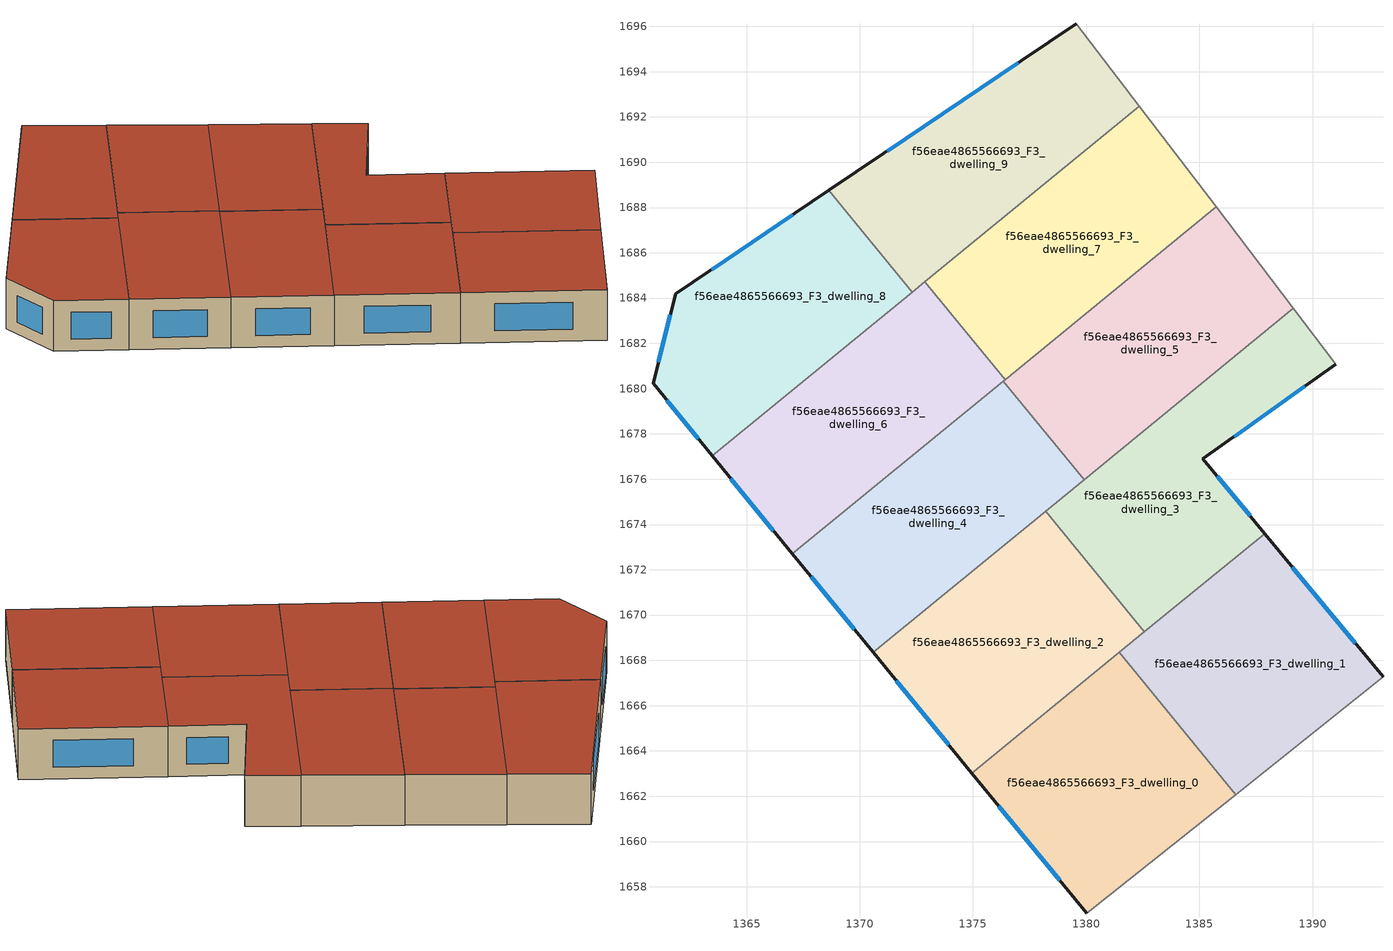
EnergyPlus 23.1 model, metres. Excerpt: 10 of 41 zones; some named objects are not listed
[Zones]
f56eae4865566693_F3_dwelling_0
 floor to f56eae4865566693_F2_dwelling_0 (EU_floor_Construction): 1381.46,1668.35 1386.59,1662.08 1380.01,1656.83 1374.95,1663.02 z9
 wall outside (EU_wall_Construction): 1374.95,1663.02 1380.01,1656.83 z9:12
 wall to f56eae4865566693_F3_dwelling_1 (EU_wall_Construction): 1386.59,1662.08 1381.46,1668.35 z9:12
 wall adiabatic (EU_wall_Construction): 1380.01,1656.83 1386.59,1662.08 z9:12
 wall to f56eae4865566693_F3_dwelling_2 (EU_wall_Construction): 1381.46,1668.35 1374.95,1663.02 z9:12
 window (EU_Window_Construction): 1376.14,1661.57 1378.82,1658.28 z9.7:11.3
 roof outside (EU_roof_Construction): 1386.59,1662.08 1381.46,1668.35 1374.95,1663.02 1380.01,1656.83 z12
f56eae4865566693_F3_dwelling_1
 floor to f56eae4865566693_F2_dwelling_1 (EU_floor_Construction): 1387.88,1673.6 1393.11,1667.27 1386.59,1662.08 1381.46,1668.35 z9
 wall outside (EU_wall_Construction): 1393.11,1667.27 1387.88,1673.6 z9:12
 wall adiabatic (EU_wall_Construction): 1386.59,1662.08 1393.11,1667.27 z9:12
 wall to f56eae4865566693_F3_dwelling_3 (EU_wall_Construction): 1387.88,1673.6 1382.57,1669.26 z9:12
 wall to f56eae4865566693_F3_dwelling_2 (EU_wall_Construction): 1382.57,1669.26 1381.46,1668.35 z9:12
 window (EU_Window_Construction): 1391.88,1668.76 1389.1,1672.12 z9.7:11.3
 roof outside (EU_roof_Construction): 1393.11,1667.27 1387.88,1673.6 1381.46,1668.35 1386.59,1662.08 z12
f56eae4865566693_F3_dwelling_2
 floor to f56eae4865566693_F2_dwelling_2 (EU_floor_Construction): 1378.21,1674.59 1382.57,1669.26 1374.95,1663.02 1370.59,1668.35 z9
 wall outside (EU_wall_Construction): 1370.59,1668.35 1374.95,1663.02 z9:12
 wall to f56eae4865566693_F3_dwelling_3 (EU_wall_Construction): 1382.57,1669.26 1378.21,1674.59 z9:12
 wall to f56eae4865566693_F3_dwelling_4 (EU_wall_Construction): 1378.21,1674.59 1370.59,1668.35 z9:12
 window (EU_Window_Construction): 1371.61,1667.1 1373.92,1664.27 z9.7:11.3
 roof outside (EU_roof_Construction): 1382.57,1669.26 1378.21,1674.59 1370.59,1668.35 1374.95,1663.02 z12
f56eae4865566693_F3_dwelling_3
 floor to f56eae4865566693_F2_dwelling_3 (EU_floor_Construction): 1389.15,1683.54 1391.02,1681.08 1385.15,1676.9 1387.88,1673.6 1382.57,1669.26 1378.21,1674.59 z9
 wall outside (EU_wall_Construction): 1387.88,1673.6 1385.15,1676.9 1391.02,1681.08 z9:12
 wall adiabatic (EU_wall_Construction): 1391.02,1681.08 1389.15,1683.54 z9:12
 wall to f56eae4865566693_F3_dwelling_5 (EU_wall_Construction): 1389.15,1683.54 1379.91,1675.98 z9:12
 wall to f56eae4865566693_F3_dwelling_4 (EU_wall_Construction): 1379.91,1675.98 1378.2,1674.59 z9:12
 window (EU_Window_Construction): 1386.53,1677.88 1389.64,1680.1 / 1387.24,1674.38 1385.79,1676.13 z9.7:11.3
 roof outside (EU_roof_Construction): 1387.88,1673.6 1385.15,1676.9 1391.02,1681.08 1389.15,1683.54 1378.21,1674.59 1382.57,1669.26 z12
f56eae4865566693_F3_dwelling_4
 floor to f56eae4865566693_F2_dwelling_4 (EU_floor_Construction): 1376.34,1680.34 1379.91,1675.98 1370.59,1668.35 1367.02,1672.71 z9
 wall outside (EU_wall_Construction): 1367.02,1672.71 1370.59,1668.35 z9:12
 wall to f56eae4865566693_F3_dwelling_5 (EU_wall_Construction): 1379.91,1675.98 1376.34,1680.34 z9:12
 wall to f56eae4865566693_F3_dwelling_6 (EU_wall_Construction): 1376.34,1680.34 1367.02,1672.71 z9:12
 window (EU_Window_Construction): 1367.86,1671.69 1369.75,1669.38 z9.7:11.3
 roof outside (EU_roof_Construction): 1379.91,1675.98 1376.34,1680.34 1367.02,1672.71 1370.59,1668.35 z12
f56eae4865566693_F3_dwelling_5
 floor to f56eae4865566693_F2_dwelling_5 (EU_floor_Construction): 1385.73,1688.03 1389.15,1683.54 1379.91,1675.98 1376.34,1680.34 z9
 wall adiabatic (EU_wall_Construction): 1389.15,1683.54 1385.73,1688.03 z9:12
 wall to f56eae4865566693_F3_dwelling_7 (EU_wall_Construction): 1385.73,1688.03 1376.41,1680.4 z9:12
 wall to f56eae4865566693_F3_dwelling_6 (EU_wall_Construction): 1376.41,1680.4 1376.34,1680.34 z9:12
 roof outside (EU_roof_Construction): 1389.15,1683.54 1385.73,1688.03 1376.34,1680.34 1379.91,1675.98 z12
f56eae4865566693_F3_dwelling_6
 floor to f56eae4865566693_F2_dwelling_6 (EU_floor_Construction): 1372.88,1684.72 1376.41,1680.4 1367.02,1672.71 1363.48,1677.04 z9
 wall outside (EU_wall_Construction): 1363.48,1677.04 1367.02,1672.71 z9:12
 wall to f56eae4865566693_F3_dwelling_7 (EU_wall_Construction): 1376.41,1680.4 1372.88,1684.72 z9:12
 wall to f56eae4865566693_F3_dwelling_8 (EU_wall_Construction): 1372.32,1684.26 1363.48,1677.04 z9:12
 wall to f56eae4865566693_F3_dwelling_9 (EU_wall_Construction): 1372.88,1684.72 1372.32,1684.26 z9:12
 window (EU_Window_Construction): 1364.31,1676.02 1366.19,1673.73 z9.7:11.3
 roof outside (EU_roof_Construction): 1376.41,1680.4 1372.88,1684.72 1363.48,1677.04 1367.02,1672.71 z12
f56eae4865566693_F3_dwelling_7
 floor to f56eae4865566693_F2_dwelling_7 (EU_floor_Construction): 1382.35,1692.47 1385.73,1688.03 1376.41,1680.4 1372.88,1684.72 z9
 wall adiabatic (EU_wall_Construction): 1385.73,1688.03 1382.35,1692.47 z9:12
 wall to f56eae4865566693_F3_dwelling_9 (EU_wall_Construction): 1382.35,1692.47 1372.88,1684.72 z9:12
 roof outside (EU_roof_Construction): 1385.73,1688.03 1382.35,1692.47 1372.88,1684.72 1376.41,1680.4 z12
f56eae4865566693_F3_dwelling_8
 floor to f56eae4865566693_F2_dwelling_8 (EU_floor_Construction): 1368.64,1688.76 1372.32,1684.26 1363.48,1677.04 1360.87,1680.23 1361.86,1684.19 z9
 wall outside (EU_wall_Construction): 1368.64,1688.76 1361.86,1684.19 1360.87,1680.23 1363.48,1677.04 z9:12
 wall to f56eae4865566693_F3_dwelling_9 (EU_wall_Construction): 1372.32,1684.26 1368.64,1688.76 z9:12
 window (EU_Window_Construction): 1361.48,1679.48 1362.87,1677.79 / 1361.63,1683.26 1361.1,1681.16 / 1367.05,1687.68 1363.46,1685.26 z9.7:11.3
 roof outside (EU_roof_Construction): 1372.32,1684.26 1368.64,1688.76 1361.86,1684.19 1360.87,1680.23 1363.48,1677.04 z12
f56eae4865566693_F3_dwelling_9
 floor to f56eae4865566693_F2_dwelling_9 (EU_floor_Construction): 1379.57,1696.12 1382.35,1692.47 1372.32,1684.26 1368.64,1688.76 z9
 wall outside (EU_wall_Construction): 1379.57,1696.12 1368.64,1688.76 z9:12
 wall adiabatic (EU_wall_Construction): 1382.35,1692.47 1379.57,1696.12 z9:12
 window (EU_Window_Construction): 1377,1694.39 1371.21,1690.49 z9.7:11.3
 roof outside (EU_roof_Construction): 1382.35,1692.47 1379.57,1696.12 1368.64,1688.76 1372.32,1684.26 z12
[Building]
EU S2 Campaign: North Axis=0; Terrain=City; Solar Distribution=FullExterior
[Site:Location]
Budapest.Ferenc.Liszt.Intl.AP: Latitude=47.437; Longitude=19.256; Time Zone=1; Elevation=185
[SizingPeriod:WeatherFileDays]
AnnualSizingPeriod: Begin Month=1; Begin Day of Month=1; End Month=12; End Day of Month=31; Day of Week for Start Day=Monday; Use Weather File Daylight Saving Period=No; Use Weather File Rain and Snow Indicators=No
[MATERIAL]
EU_InternalMass_Material: Roughness=MediumRough; Thickness=0.1; Conductivity=1; Density=1800; Specific Heat=900; Thermal Absorptance=0.9; Solar Absorptance=0.7; Visible Absorptance=0.7
[MATERIAL:NOMASS] Roughness=MediumRough; Thermal Absorptance=0.9; Solar Absorptance=0.7; Visible Absorptance=0.7
Name | Thermal Resistance
EU_wall_NoMass | 0.832559
EU_roof_NoMass | 1.39638
EU_floor_NoMass | 0.872794
[WINDOWMATERIAL:SIMPLEGLAZINGSYSTEM]
EU_Window_SimpleGlazing: UFactor=2.79869; Solar Heat Gain Coefficient=0.75; Visible Transmittance=0.75
[CONSTRUCTION]
EU_wall_Construction: EU_wall_NoMass
EU_roof_Construction: EU_roof_NoMass
EU_floor_Construction: EU_floor_NoMass
EU_Window_Construction: EU_Window_SimpleGlazing
EU_InternalMass_Construction: EU_InternalMass_Material
[ZONE] Type=1; Multiplier=1; Ceiling Height=autocalculate; Floor Area=autocalculate; Part of Total Floor Area=Yes
Name | Volume
f56eae4865566693_F3_dwelling_0 | 203.431
f56eae4865566693_F3_dwelling_1 | 203.453
f56eae4865566693_F3_dwelling_2 | 203.439
f56eae4865566693_F3_dwelling_3 | 203.44
f56eae4865566693_F3_dwelling_4 | 203.414
f56eae4865566693_F3_dwelling_5 | 203.428
f56eae4865566693_F3_dwelling_6 | 203.45
f56eae4865566693_F3_dwelling_7 | 203.448
f56eae4865566693_F3_dwelling_8 | 203.456
f56eae4865566693_F3_dwelling_9 | 203.442
[INTERNALMASS] Construction=EU_InternalMass_Construction
Name | Zone or ZoneList | Surface Area
f56eae4865566693_F3_dwelling_0_EU_InternalMass | f56eae4865566693_F3_dwelling_0 | 67.8087
f56eae4865566693_F3_dwelling_1_EU_InternalMass | f56eae4865566693_F3_dwelling_1 | 67.8175
f56eae4865566693_F3_dwelling_2_EU_InternalMass | f56eae4865566693_F3_dwelling_2 | 67.8128
f56eae4865566693_F3_dwelling_3_EU_InternalMass | f56eae4865566693_F3_dwelling_3 | 67.8138
f56eae4865566693_F3_dwelling_4_EU_InternalMass | f56eae4865566693_F3_dwelling_4 | 67.81
f56eae4865566693_F3_dwelling_5_EU_InternalMass | f56eae4865566693_F3_dwelling_5 | 67.811
f56eae4865566693_F3_dwelling_6_EU_InternalMass | f56eae4865566693_F3_dwelling_6 | 67.8152
f56eae4865566693_F3_dwelling_7_EU_InternalMass | f56eae4865566693_F3_dwelling_7 | 67.8157
f56eae4865566693_F3_dwelling_8_EU_InternalMass | f56eae4865566693_F3_dwelling_8 | 67.8177
f56eae4865566693_F3_dwelling_9_EU_InternalMass | f56eae4865566693_F3_dwelling_9 | 67.8138
[OTHEREQUIPMENT] Fuel Type=Electricity; Design Level Calculation Method=Watts/Area; Power per Zone Floor Area=1; Fraction Latent=0; Fraction Radiant=0; Fraction Lost=0; Carbon Dioxide Generation Rate=0; EndUse Subcategory=EU_Step8_InternalGains
Name | Zone or ZoneList or Space or SpaceList | Schedule
EU_Step8_InternalGain_f56eae4865566693_F3_dwelling_0_f000 | f56eae4865566693_F3_dwelling_0 | EU_Step8_GainSchedule_f56eae4865566693_F3_dwelling_0_f000
EU_Step8_InternalGain_f56eae4865566693_F3_dwelling_1_f000 | f56eae4865566693_F3_dwelling_1 | EU_Step8_GainSchedule_f56eae4865566693_F3_dwelling_1_f000
EU_Step8_InternalGain_f56eae4865566693_F3_dwelling_2_f000 | f56eae4865566693_F3_dwelling_2 | EU_Step8_GainSchedule_f56eae4865566693_F3_dwelling_2_f000
EU_Step8_InternalGain_f56eae4865566693_F3_dwelling_3_f000 | f56eae4865566693_F3_dwelling_3 | EU_Step8_GainSchedule_f56eae4865566693_F3_dwelling_3_f000
EU_Step8_InternalGain_f56eae4865566693_F3_dwelling_4_f000 | f56eae4865566693_F3_dwelling_4 | EU_Step8_GainSchedule_f56eae4865566693_F3_dwelling_4_f000
EU_Step8_InternalGain_f56eae4865566693_F3_dwelling_5_f000 | f56eae4865566693_F3_dwelling_5 | EU_Step8_GainSchedule_f56eae4865566693_F3_dwelling_5_f000
EU_Step8_InternalGain_f56eae4865566693_F3_dwelling_6_f000 | f56eae4865566693_F3_dwelling_6 | EU_Step8_GainSchedule_f56eae4865566693_F3_dwelling_6_f000
EU_Step8_InternalGain_f56eae4865566693_F3_dwelling_7_f000 | f56eae4865566693_F3_dwelling_7 | EU_Step8_GainSchedule_f56eae4865566693_F3_dwelling_7_f000
EU_Step8_InternalGain_f56eae4865566693_F3_dwelling_8_f000 | f56eae4865566693_F3_dwelling_8 | EU_Step8_GainSchedule_f56eae4865566693_F3_dwelling_8_f000
EU_Step8_InternalGain_f56eae4865566693_F3_dwelling_9_f000 | f56eae4865566693_F3_dwelling_9 | EU_Step8_GainSchedule_f56eae4865566693_F3_dwelling_9_f000
[ZONEVENTILATION:DESIGNFLOWRATE] Schedule=EU_AlwaysOn; Design Flow Rate Calculation Method=AirChanges/Hour; Air Changes per Hour=0.475469; Ventilation Type=Natural; Fan Pressure Rise=0; Fan Total Efficiency=1; Constant Term Coefficient=1; Temperature Term Coefficient=0; Velocity Term Coefficient=0; Velocity Squared Term Coefficient=0; Minimum Indoor Temperature=-100; Maximum Indoor Temperature=100; Delta Temperature=-100; Minimum Outdoor Temperature=-100; Maximum Outdoor Temperature=100; Maximum Wind Speed=40
Name | Zone or ZoneList or Space or SpaceList
EU_ConstantAir_f56eae4865566693_F3_dwelling_0 | f56eae4865566693_F3_dwelling_0
EU_ConstantAir_f56eae4865566693_F3_dwelling_1 | f56eae4865566693_F3_dwelling_1
EU_ConstantAir_f56eae4865566693_F3_dwelling_2 | f56eae4865566693_F3_dwelling_2
EU_ConstantAir_f56eae4865566693_F3_dwelling_3 | f56eae4865566693_F3_dwelling_3
EU_ConstantAir_f56eae4865566693_F3_dwelling_4 | f56eae4865566693_F3_dwelling_4
EU_ConstantAir_f56eae4865566693_F3_dwelling_5 | f56eae4865566693_F3_dwelling_5
EU_ConstantAir_f56eae4865566693_F3_dwelling_6 | f56eae4865566693_F3_dwelling_6
EU_ConstantAir_f56eae4865566693_F3_dwelling_7 | f56eae4865566693_F3_dwelling_7
EU_ConstantAir_f56eae4865566693_F3_dwelling_8 | f56eae4865566693_F3_dwelling_8
EU_ConstantAir_f56eae4865566693_F3_dwelling_9 | f56eae4865566693_F3_dwelling_9
[HVACTEMPLATE:ZONE:IDEALLOADSAIRSYSTEM] System Availability Schedule=EU_AlwaysOn; Maximum Heating Supply Air Temperature=50; Minimum Cooling Supply Air Temperature=13; Maximum Heating Supply Air Humidity Ratio=0.0156; Minimum Cooling Supply Air Humidity Ratio=0.0077; Heating Limit=NoLimit; Cooling Limit=NoLimit; Heating Availability Schedule=EU_AlwaysOn; Cooling Availability Schedule=EU_CoolingOff; Dehumidification Control Type=ConstantSensibleHeatRatio; Cooling Sensible Heat Ratio=0.7; Dehumidification Setpoint=60; Humidification Control Type=None; Humidification Setpoint=30; Outdoor Air Method=None; Outdoor Air Flow Rate per Person=0.00944; Outdoor Air Flow Rate per Zone Floor Area=0; Outdoor Air Flow Rate per Zone=0; Demand Controlled Ventilation Type=None; Outdoor Air Economizer Type=NoEconomizer; Heat Recovery Type=None; Sensible Heat Recovery Effectiveness=0.7; Latent Heat Recovery Effectiveness=0.65
Name | Template Thermostat
f56eae4865566693_F3_dwelling_0 | EU_HeatOnly_f56eae4865566693_F3_dwelling_0
f56eae4865566693_F3_dwelling_1 | EU_HeatOnly_f56eae4865566693_F3_dwelling_1
f56eae4865566693_F3_dwelling_2 | EU_HeatOnly_f56eae4865566693_F3_dwelling_2
f56eae4865566693_F3_dwelling_3 | EU_HeatOnly_f56eae4865566693_F3_dwelling_3
f56eae4865566693_F3_dwelling_4 | EU_HeatOnly_f56eae4865566693_F3_dwelling_4
f56eae4865566693_F3_dwelling_5 | EU_HeatOnly_f56eae4865566693_F3_dwelling_5
f56eae4865566693_F3_dwelling_6 | EU_HeatOnly_f56eae4865566693_F3_dwelling_6
f56eae4865566693_F3_dwelling_7 | EU_HeatOnly_f56eae4865566693_F3_dwelling_7
f56eae4865566693_F3_dwelling_8 | EU_HeatOnly_f56eae4865566693_F3_dwelling_8
f56eae4865566693_F3_dwelling_9 | EU_HeatOnly_f56eae4865566693_F3_dwelling_9
[SIZING:ZONE] Zone Cooling Design Supply Air Temperature Input Method=SupplyAirTemperature; Zone Cooling Design Supply Air Temperature=13; Zone Heating Design Supply Air Temperature Input Method=SupplyAirTemperature; Zone Heating Design Supply Air Temperature=50; Zone Cooling Design Supply Air Humidity Ratio=0.008; Zone Heating Design Supply Air Humidity Ratio=0.008; Cooling Design Air Flow Method=DesignDay; Cooling Design Air Flow Rate=0; Cooling Minimum Air Flow per Zone Floor Area=0.000762; Cooling Minimum Air Flow=0; Cooling Minimum Air Flow Fraction=0.2; Heating Design Air Flow Method=DesignDay; Heating Design Air Flow Rate=0; Heating Maximum Air Flow per Zone Floor Area=0.002032; Heating Maximum Air Flow=0.141576; Heating Maximum Air Flow Fraction=0.3; Account for Dedicated Outdoor Air System=No; Dedicated Outdoor Air System Control Strategy=NeutralSupplyAir; Dedicated Outdoor Air Low Setpoint Temperature for Design=autosize; Dedicated Outdoor Air High Setpoint Temperature for Design=autosize; Zone Load Sizing Method=Sensible Load Only No Latent Load; Zone Latent Cooling Design Supply Air Humidity Ratio Input Method=HumidityRatioDifference; Zone Cooling Design Supply Air Humidity Ratio Difference=0.005; Zone Latent Heating Design Supply Air Humidity Ratio Input Method=HumidityRatioDifference; Zone Humidification Design Supply Air Humidity Ratio Difference=0.005
f56eae4865566693_F3_dwelling_0; f56eae4865566693_F3_dwelling_1; f56eae4865566693_F3_dwelling_2; f56eae4865566693_F3_dwelling_3; f56eae4865566693_F3_dwelling_4; f56eae4865566693_F3_dwelling_5; f56eae4865566693_F3_dwelling_6; f56eae4865566693_F3_dwelling_7; f56eae4865566693_F3_dwelling_8; f56eae4865566693_F3_dwelling_9
[SCHEDULE:CONSTANT]
Name | Hourly Value
EU_AlwaysOn | 1
EU_CoolingOff | 0
[SCHEDULE:FILE] Column Number=1; Rows to Skip at Top=0; Number of Hours of Data=8760; Column Separator=Comma; Interpolate to Timestep=No; Minutes per Item=60; Adjust Schedule for Daylight Savings=Yes
Name | File
EU_Step8_GainSchedule_f56eae4865566693_F3_dwelling_0_f000 | ../../schedules/f56eae4865566693/f56eae4865566693_F3_dwelling_0_f000_gain.csv
EU_Step8_GainSchedule_f56eae4865566693_F3_dwelling_1_f000 | ../../schedules/f56eae4865566693/f56eae4865566693_F3_dwelling_1_f000_gain.csv
EU_Step8_GainSchedule_f56eae4865566693_F3_dwelling_2_f000 | ../../schedules/f56eae4865566693/f56eae4865566693_F3_dwelling_2_f000_gain.csv
EU_Step8_GainSchedule_f56eae4865566693_F3_dwelling_3_f000 | ../../schedules/f56eae4865566693/f56eae4865566693_F3_dwelling_3_f000_gain.csv
EU_Step8_GainSchedule_f56eae4865566693_F3_dwelling_4_f000 | ../../schedules/f56eae4865566693/f56eae4865566693_F3_dwelling_4_f000_gain.csv
EU_Step8_GainSchedule_f56eae4865566693_F3_dwelling_5_f000 | ../../schedules/f56eae4865566693/f56eae4865566693_F3_dwelling_5_f000_gain.csv
EU_Step8_GainSchedule_f56eae4865566693_F3_dwelling_6_f000 | ../../schedules/f56eae4865566693/f56eae4865566693_F3_dwelling_6_f000_gain.csv
EU_Step8_GainSchedule_f56eae4865566693_F3_dwelling_7_f000 | ../../schedules/f56eae4865566693/f56eae4865566693_F3_dwelling_7_f000_gain.csv
EU_Step8_GainSchedule_f56eae4865566693_F3_dwelling_8_f000 | ../../schedules/f56eae4865566693/f56eae4865566693_F3_dwelling_8_f000_gain.csv
EU_Step8_GainSchedule_f56eae4865566693_F3_dwelling_9_f000 | ../../schedules/f56eae4865566693/f56eae4865566693_F3_dwelling_9_f000_gain.csv
